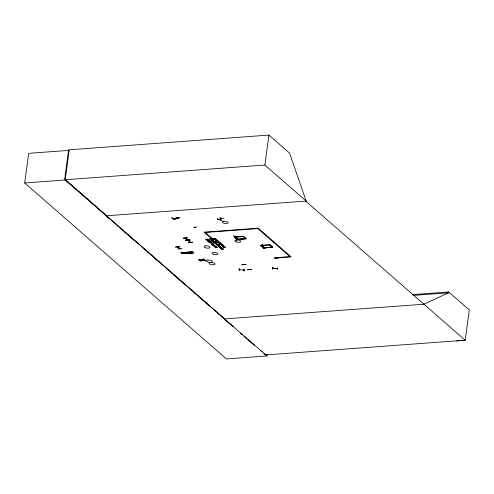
<?xml version="1.0" encoding="UTF-8"?>
<svg xmlns="http://www.w3.org/2000/svg" width="494" height="494" viewBox="0 0 494 494"><rect width="100%" height="100%" fill="white"/><g stroke="black" fill="none" stroke-linecap="round" stroke-linejoin="round"><path stroke-width="0.74" d="M276.751 257.843L276.374 257.695M272.484 269.014L272.768 267.168L272.509 268.983M272.725 268.977L272.731 267.192M277.572 268.742L272.787 268.1M277.665 267.779L277.591 269.557M251.823 269.539L247.463 269.804L251.779 269.477M245.907 238.571L243.246 236.225L246.142 238.818L237.194 239.46L237.62 239.294M205.72 245.784L205.726 245.814A3.013 1.124 7.7 0 0 205.436 247.76A3.013 1.124 7.7 0 0 210.061 247.42A3.013 1.124 7.7 0 0 205.739 245.839L205.732 245.827M207.943 259.986L207.955 260.011A3.013 1.124 7.7 0 0 207.665 261.95A3.013 1.124 7.7 0 0 212.29 261.604A3.013 1.124 7.7 0 0 207.968 260.029L207.955 260.023M223.813 221.176L223.819 221.189A3.007 1.118 7.7 0 0 223.535 223.146A3.007 1.118 7.7 0 0 228.148 222.806A3.007 1.118 7.7 0 0 223.838 221.226L223.819 221.207M267.106 354.42L266.902 355.939L226.419 358.922L24.7 182.984L28.708 153.331L69.185 150.349M68.629 149.707L64.652 179.106L106.506 215.767M266.902 355.939L65.177 179.995L69.265 149.793L268.903 135.078L289.552 153.084L306.15 201.052L305.681 201.089L465.206 340.23L469.3 309.96L448.651 291.954L412.564 294.615M171.968 217.928L175.148 219.719L172.017 217.737M178.093 218.015L178.445 218.206L178.025 217.613M198.934 259.233L198.674 259.436L201.083 261.11M199.891 260.066L204.183 259.751M200.132 260.276L204.423 259.961M203.435 259.066L205.59 260.962L203.225 258.918M217.508 218.756L217.366 219.064L221.775 220.244M219.855 219.033L219.707 219.669M219.978 219.095L219.707 219.484M234.848 236.873L237.614 239.355M235.058 236.904L237.923 239.423L235.082 236.854M245.987 238.627L237.392 239.257M242.999 236.336L245.821 238.793M243.227 236.262L234.736 236.916M106.037 215.804L306.175 201.077L264.852 165.033L268.903 135.078M257.411 227.87L257.362 228.24L289.892 256.614M263.66 247.902L272.577 247.154L269.687 244.684L272.602 247.241L263.66 247.902L260.807 245.364L269.773 244.703M264.018 247.871C258.411 243.314 262.394 245.388 264.37 247.809M263.827 247.716L272.546 247.13M264.08 247.716L261.289 245.246M269.391 244.728L272.28 247.216L269.465 244.697M423.914 304.211L448.533 292.819L448.651 291.954M210.753 262.388L210.765 262.468A3.013 1.124 7.7 0 0 210.469 264.395A3.013 1.124 7.7 0 0 215.094 264.055A3.013 1.124 7.7 0 0 210.777 262.475M246.006 264.475L241.708 264.784L245.95 264.413M262.987 247.914L267.297 247.593M175.574 247.031L179.865 246.716L175.555 247.049M183.157 238.083L187.566 237.886L183.274 238.201M185.905 240.492L190.301 240.22M175.117 219.682L171.955 217.947M176.204 218.367L179.841 217.403M234.65 236.892L237.565 239.448M189.597 241.109L187.319 239.244M212.791 239.343L210.648 237.478L212.587 239.399M204.139 259.893L199.749 260.147M239.176 268.65L239.269 270.521L239.152 268.656M236.478 240.201L238.034 238.639L236.453 240.201M198.884 259.375L201.027 261.27M221.757 220.287L217.459 218.978M246.092 238.763L237.367 239.294M219.558 219.62L221.701 218.243M237.342 239.534L237.762 239.627M262.505 244.592L260.894 246.154L262.438 244.61M192.586 251.742L181.039 252.786M180.977 252.718L192.876 252.094M193.71 252.848L181.866 253.521L193.691 252.854M195.155 227.277L194.679 227.11L195.031 227.302M179.674 217.521L173.727 218.879M187.646 239.911L185.367 238.065L187.405 239.701M188.498 240.627L188.078 240.467L190.246 242.319M179.952 248.815L177.871 246.981M265.099 247.864L265.253 247.815M219.731 219.651L221.633 218.428M219.651 217.558L224.035 218.817M239.726 269.693L239.337 269.582M243.604 270.057L244.042 270.175M260.851 245.419L261.203 245.364M234.378 236.929L243.314 236.28M177.655 246.957L179.804 248.828M188.554 240.152L189.109 240.195L188.671 240.226M211.129 238.491L211.574 238.559M211.728 238.398L212.142 238.374M234.298 236.731L234.699 236.719M234.36 236.817L234.774 236.793M243.974 270.175L239.294 269.644M277.505 268.742L272.787 268.18M243.758 264.661L244.073 264.704M175.79 217.15L178.952 218.891M178.056 217.632L178.173 218.045L178.47 217.731M196.927 226.876L193.463 227.765M211.809 238.392L212.235 238.441L211.827 238.485M211.525 238.553L211.191 238.571M456.555 340.891L465.206 340.23L265.568 354.945L263.821 353.426M264.852 165.033L65.214 179.748L224.739 318.889L424.383 304.174M24.7 182.984L65.177 179.995M205.282 232.476L257.782 228.605M189.838 239.849L185.46 240.072M209.524 240.368L210.265 240.769L208.116 240.936A0.858 0.321 7.7 0 1 207.727 240.695C208.048 239.584 210.747 241.467 209.53 240.374M188.208 242.468L192.487 242.134M188.294 242.548L192.586 242.245M215.322 243.721C218.941 242.498 213.377 243.641 215.582 243.956L217.527 244.061L215.575 243.727M179.952 248.778L179.563 248.661M177.735 248.982L182.02 248.667M215.6 247.241C213.698 247.049 216.409 246.685 217.249 247.618M261.32 245.53L269.915 244.857M290.725 256.553L276.424 257.609L276.844 257.973L291.145 256.917L258.195 228.179L204.028 232.174L211.191 238.423L212.025 238.361L204.862 232.112M413.163 295.424L448.533 292.819M233.897 235.762L236.039 237.67L233.674 235.811M210.747 237.54L212.667 239.38M278.925 257.769L274.51 258.01L278.814 257.707M180.958 252.7L192.722 251.983M176.852 218.194L177.118 218.039M244.011 269.23L244.339 271.089L244.079 269.205M188.245 240.43L190.369 242.264M261.536 245.394L261.19 245.339M237.423 239.46L237.768 239.565M203.244 259.072L205.387 260.931M185.522 238.219L185.367 238.089M223.621 247.13L222.918 246.796L224.616 246.673L223.51 246.988L225.579 247.525L222.998 247.327L223.393 247.21M237.244 239.423L234.341 236.959L237.206 239.473M215.316 247.284L214.927 247.408L217.243 247.611M189.838 239.862L185.546 240.177M106.618 216.31L109.52 218.836M117.053 225.406L118.208 226.419M120.53 228.444L122.265 229.957M124.006 231.476L126.322 233.495M127.483 234.508L134.436 240.572M143.711 248.661L145.452 250.18M147.187 251.693L149.509 253.718M150.664 254.725L159.358 262.308M167.472 269.384L168.633 270.397M170.949 272.422L172.69 273.935M173.851 274.948L184.281 284.044M190.659 289.608L191.814 290.62M194.136 292.639L195.871 294.158M197.612 295.671L199.928 297.697M201.089 298.703L209.203 305.786M217.897 313.363L219.058 314.375M220.793 315.894L223.115 317.914M232.995 326.534L224.27 318.926L232.964 326.54M240.559 333.129L242.301 334.654M244.048 336.173L246.376 338.205M247.537 339.217L254.515 345.306M260.332 350.382L261.499 351.395M241.072 333.641L242.233 334.66M244.549 336.686L246.284 338.211M248.025 339.73L249.76 341.255M250.921 342.268L253.817 344.806M204.51 260.221L200.224 260.56M193.555 252.737L181.662 253.342L193.549 252.718M278.851 257.701L274.547 258.004M221.436 243.561L219.954 243.239L219.182 243.567A0.858 0.321 7.7 0 0 219.571 243.808C223.053 244.944 220.781 242.529 221.436 243.561M222.874 248.377L221.398 248.062L220.627 248.383A0.858 0.321 7.7 0 0 221.009 248.624C224.498 249.766 222.22 247.346 222.874 248.377M223.245 249.303C222.992 248.149 219.299 249.254 223.245 249.303M215.532 239.034L214.408 238.806L215.532 239.034M215.971 240.646C215.483 241.109 220.701 240.424 215.971 240.646M218.774 246.358C216.434 246.716 222.701 245.586 218.774 246.358M212.821 239.954C210.561 241.06 210.685 238.522 212.821 239.954M212.803 243.493C210.574 244.598 210.685 242.06 212.803 243.493M216.181 242.881C213.921 243.987 214.044 241.449 216.181 242.881M216.162 246.42C213.927 247.531 214.05 244.993 216.162 246.42M217.088 240.109C214.804 241.214 214.958 238.682 217.088 240.109M224.233 246.345C221.973 247.451 222.096 244.913 224.233 246.345M243.462 236.459L234.86 237.108L243.462 236.459M213.445 242.004C215.897 243.733 216.082 239.732 213.445 242.004M217.601 245.629C219.941 247.346 220.386 243.406 217.632 245.574M221.497 245.469C223.949 247.198 224.134 243.196 221.497 245.469M208.69 241.418L210.765 241.702L208.931 241.449L210.092 241.121L207.727 241.294L208.69 241.418M218.052 242.468L220.126 242.752L218.305 242.548L219.453 242.165L217.088 242.344L218.052 242.468M220.139 244.289L222.214 244.573L220.398 244.369L221.547 243.993L219.175 244.166L220.139 244.289M219.849 247.599L221.923 247.883L220.089 247.624L221.256 247.296L219.552 247.42L219.849 247.599M218.521 244.925L218.799 245.154L217.101 245.283L218.249 244.907L216.434 244.697L218.521 244.925M219.558 246.673L219.793 247.08L218.78 246.71L219.466 247.191L221.053 247.124L219.558 246.673M208.017 240.634L209.302 240.8L208.017 240.634M219.472 243.505L220.756 243.672L219.472 243.505M220.911 248.321L222.195 248.488L220.948 248.284M211.129 239.8L212.537 239.917L211.129 239.8M211.111 243.338L212.519 243.462L211.111 243.338M214.489 242.727L215.897 242.85L214.489 242.727M215.39 239.961L216.798 240.078L215.39 239.961M214.464 246.271L215.872 246.389L214.464 246.271M222.541 246.191L223.949 246.315L222.541 246.191M215.02 242.109L213.686 242.035L215.02 242.109M219.175 245.734L217.854 245.716L219.175 245.734M223.072 245.574L221.757 245.555L223.072 245.574M214.643 239.17L213.908 239.312L213.087 238.756L215.353 238.59L215.841 239.108L214.655 239.17M221.769 249.05L222.485 249.353L221.769 249.05M262.888 247.846L267.303 247.667L262.882 247.864M220.534 246.926L219.83 246.784L220.534 246.926M214.124 245.746L212.988 245.543L214.124 245.746M214.421 245.821L213.457 245.969L212.581 245.432C215.032 245.592 214.773 244.82 214.421 245.821M214.433 239.127L213.494 238.874L214.433 239.127M217.619 241.239L218.898 241.677L217.508 241.405L217.15 241.764L217.354 241.263C212.377 241.535 221.182 240.819 217.619 241.239M213.476 240.51L212.371 240.788C217.317 240.683 208.857 241.918 213.569 240.955L212.043 240.874L213.044 240.498L211.426 240.331L213.476 240.51M213.457 244.055L212.352 244.332C217.298 244.227 208.839 245.462 213.55 244.499L212.025 244.413L213.019 244.036L211.407 243.875L213.457 244.055M211.463 241.85L208.913 242.332L211.463 241.85M207.832 239.145L205.56 239.312L207.128 239.837C204.158 240.22 211.166 239.652 207.394 239.812L206.869 239.362L207.832 239.145M211.593 238.868L209.326 239.034L211.475 239.022L212.247 239.442L211.593 238.868M216.267 239.386L213.896 239.559L216.267 239.386M206.881 240.195L206.881 240.195M208.876 240.059L207.177 240.183L208.876 240.059M211.574 242.412L209.308 242.579L211.457 242.56L212.229 242.986L211.574 242.412M218.336 243.067L218.336 243.067M220.33 242.931L218.632 243.054L220.33 242.931M236.163 241.869A3.013 1.124 7.7 0 0 240.788 241.529A3.013 1.124 7.7 0 0 236.472 239.948A3.013 1.124 7.7 0 0 236.163 241.869M213.377 254.293A3.013 1.124 7.7 0 0 218.002 253.953A3.013 1.124 7.7 0 0 213.68 252.372A3.013 1.124 7.7 0 0 213.377 254.293"/></g></svg>
